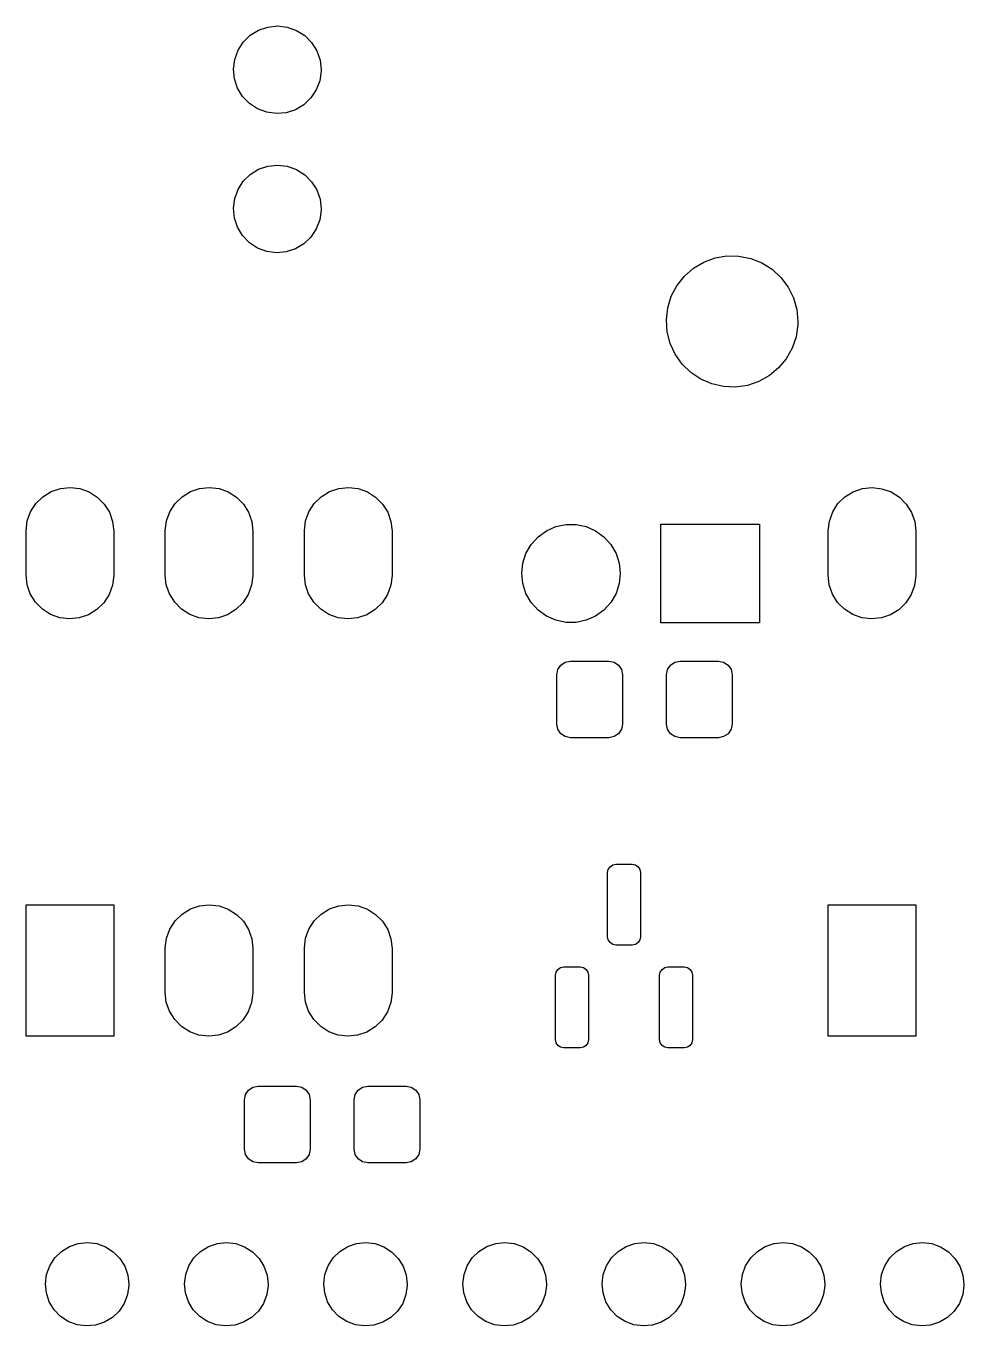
# Model space of a CAD drawing. Extents: x 10 to 287, y -200 to -10.
# Drawn here: x 102.41 to 119.53, y -94.74 to -71 of the extents above; entities that cross this region are included whole.
import ezdxf

# ---------------------------------------------------------------- set-up
doc = ezdxf.new("R2010")
doc.units = 0
doc.layers.add('BLACK', color=7, linetype='CONTINUOUS')

msp = doc.modelspace()

# ---------------------------------------------------------------- linework, layer by layer
at = {"layer": 'BLACK', "linetype": 'CONTINUOUS'}
for p, q in [((106.38, -71.2994), (106.507, -71.1746)), ((106.507, -71.1746), (106.659, -71.0811)), ((106.659, -71.0811), (106.828, -71.0237)), ((106.828, -71.0237), (107.006, -71.005)), ((107.006, -71.005), (107.183, -71.0261)), ((107.183, -71.0261), (107.351, -71.086)), ((107.351, -71.086), (107.501, -71.1815)), ((107.501, -71.1815), (107.627, -71.3081)), ((106.283, -71.4493), (106.38, -71.2994)), ((107.627, -71.3081), (107.721, -71.4593)), ((106.2, -71.7938), (106.222, -71.6169)), ((106.222, -71.6169), (106.283, -71.4493)), ((107.721, -71.4593), (107.78, -71.6278)), ((107.78, -71.6278), (107.8, -71.805)), ((106.217, -71.9713), (106.2, -71.7938)), ((107.8, -71.8273), (107.775, -72.004)), ((107.8, -71.805), (107.8, -71.8273)), ((106.274, -72.1406), (106.217, -71.9713)), ((106.366, -72.2931), (106.274, -72.1406)), ((107.775, -72.004), (107.712, -72.1707)), ((106.49, -72.4214), (106.366, -72.2931)), ((107.613, -72.3192), (107.484, -72.4422)), ((107.712, -72.1707), (107.613, -72.3192)), ((106.639, -72.5191), (106.49, -72.4214)), ((106.806, -72.5812), (106.639, -72.5191)), ((106.983, -72.6048), (106.806, -72.5812)), ((107.161, -72.5887), (106.983, -72.6048)), ((107.33, -72.5335), (107.161, -72.5887)), ((107.484, -72.4422), (107.33, -72.5335)), ((106.659, -73.6211), (106.828, -73.5637)), ((106.828, -73.5637), (107.006, -73.545)), ((107.006, -73.545), (107.183, -73.5661)), ((107.183, -73.5661), (107.351, -73.626)), ((106.38, -73.8394), (106.507, -73.7146)), ((106.507, -73.7146), (106.659, -73.6211)), ((107.351, -73.626), (107.501, -73.7215)), ((107.501, -73.7215), (107.627, -73.8481)), ((106.222, -74.1569), (106.283, -73.9893)), ((106.283, -73.9893), (106.38, -73.8394)), ((107.627, -73.8481), (107.721, -73.9993)), ((107.721, -73.9993), (107.78, -74.1678)), ((106.2, -74.3338), (106.222, -74.1569)), ((107.78, -74.1678), (107.8, -74.345)), ((106.217, -74.5113), (106.2, -74.3338)), ((106.274, -74.6806), (106.217, -74.5113)), ((107.8, -74.3673), (107.775, -74.544)), ((107.8, -74.345), (107.8, -74.3673)), ((106.366, -74.8331), (106.274, -74.6806)), ((107.712, -74.7107), (107.613, -74.8592)), ((107.775, -74.544), (107.712, -74.7107)), ((106.49, -74.9614), (106.366, -74.8331)), ((106.639, -75.0591), (106.49, -74.9614)), ((107.484, -74.9822), (107.33, -75.0735)), ((107.613, -74.8592), (107.484, -74.9822)), ((106.806, -75.1212), (106.639, -75.0591)), ((106.983, -75.1448), (106.806, -75.1212)), ((107.161, -75.1287), (106.983, -75.1448)), ((107.33, -75.0735), (107.161, -75.1287)), ((114.783, -75.3169), (114.989, -75.2409)), ((114.989, -75.2409), (115.206, -75.2037)), ((115.206, -75.2037), (115.425, -75.2066)), ((115.425, -75.2066), (115.641, -75.2494)), ((114.43, -75.574), (114.595, -75.4292)), ((114.595, -75.4292), (114.783, -75.3169)), ((115.641, -75.2494), (115.845, -75.3308)), ((115.845, -75.3308), (116.031, -75.448)), ((116.031, -75.448), (116.192, -75.597)), ((114.294, -75.7464), (114.43, -75.574)), ((116.192, -75.597), (116.323, -75.773)), ((114.126, -76.1505), (114.191, -75.9408)), ((114.191, -75.9408), (114.294, -75.7464)), ((116.323, -75.773), (116.42, -75.97)), ((114.1, -76.3686), (114.126, -76.1505)), ((116.42, -75.97), (116.48, -76.1813)), ((116.48, -76.1813), (116.5, -76.4)), ((114.115, -76.5877), (114.1, -76.3686)), ((116.5, -76.4), (116.498, -76.4628)), ((114.169, -76.8006), (114.115, -76.5877)), ((116.498, -76.4628), (116.467, -76.6801)), ((114.261, -77), (114.169, -76.8006)), ((116.396, -76.8881), (116.289, -77.0797)), ((116.467, -76.6801), (116.396, -76.8881)), ((114.388, -77.1793), (114.261, -77)), ((116.289, -77.0797), (116.149, -77.2485)), ((114.545, -77.3326), (114.388, -77.1793)), ((114.727, -77.4546), (114.545, -77.3326)), ((116.149, -77.2485), (115.98, -77.389)), ((114.929, -77.5413), (114.727, -77.4546)), ((115.143, -77.5897), (114.929, -77.5413)), ((115.363, -77.5984), (115.143, -77.5897)), ((115.58, -77.5668), (115.363, -77.5984)), ((115.788, -77.4963), (115.58, -77.5668)), ((115.98, -77.389), (115.788, -77.4963)), ((102.721, -79.5994), (102.873, -79.5059)), ((102.873, -79.5059), (103.042, -79.4485)), ((103.042, -79.4485), (103.219, -79.4298)), ((103.219, -79.4298), (103.397, -79.4509)), ((103.397, -79.4509), (103.565, -79.5108)), ((103.565, -79.5108), (103.715, -79.6063)), ((105.261, -79.5994), (105.413, -79.5059)), ((105.413, -79.5059), (105.582, -79.4485)), ((105.582, -79.4485), (105.759, -79.4298)), ((105.759, -79.4298), (105.937, -79.4509)), ((105.937, -79.4509), (106.105, -79.5108)), ((106.105, -79.5108), (106.255, -79.6063)), ((107.801, -79.5994), (107.953, -79.5059)), ((107.953, -79.5059), (108.122, -79.4485)), ((108.122, -79.4485), (108.299, -79.4298)), ((108.299, -79.4298), (108.477, -79.4509)), ((108.477, -79.4509), (108.645, -79.5108)), ((108.645, -79.5108), (108.795, -79.6063)), ((117.36, -79.6015), (117.512, -79.5081)), ((117.512, -79.5081), (117.681, -79.4506)), ((117.681, -79.4506), (117.858, -79.4319)), ((117.858, -79.4319), (118.035, -79.4531)), ((118.035, -79.4531), (118.203, -79.5129)), ((118.203, -79.5129), (118.354, -79.6085)), ((102.497, -79.8741), (102.594, -79.7242)), ((102.594, -79.7242), (102.721, -79.5994)), ((103.715, -79.6063), (103.841, -79.7329)), ((103.841, -79.7329), (103.935, -79.8841)), ((105.037, -79.8741), (105.134, -79.7242)), ((105.134, -79.7242), (105.261, -79.5994)), ((106.255, -79.6063), (106.381, -79.7329)), ((106.381, -79.7329), (106.475, -79.8841)), ((107.577, -79.8741), (107.674, -79.7242)), ((107.674, -79.7242), (107.801, -79.5994)), ((108.795, -79.6063), (108.921, -79.7329)), ((108.921, -79.7329), (109.015, -79.8841)), ((117.136, -79.8762), (117.232, -79.7263)), ((117.232, -79.7263), (117.36, -79.6015)), ((118.354, -79.6085), (118.479, -79.735)), ((118.479, -79.735), (118.574, -79.8863)), ((102.436, -80.0417), (102.497, -79.8741)), ((103.935, -79.8841), (103.994, -80.0526)), ((104.976, -80.0417), (105.037, -79.8741)), ((106.475, -79.8841), (106.534, -80.0526)), ((107.516, -80.0417), (107.577, -79.8741)), ((109.015, -79.8841), (109.074, -80.0526)), ((117.075, -80.0438), (117.136, -79.8762)), ((118.574, -79.8863), (118.632, -80.0547)), ((102.414, -80.2186), (102.436, -80.0417)), ((102.414, -80.2298), (102.414, -80.2186)), ((102.414, -81.0298), (102.414, -80.2298)), ((103.994, -80.0526), (104.014, -80.2298)), ((104.014, -80.2298), (104.014, -81.0298)), ((104.954, -80.2186), (104.976, -80.0417)), ((104.954, -80.2298), (104.954, -80.2186)), ((104.954, -81.0298), (104.954, -80.2298)), ((106.534, -80.0526), (106.554, -80.2298)), ((106.554, -80.2298), (106.554, -81.0298)), ((107.494, -80.2186), (107.516, -80.0417)), ((107.494, -80.2298), (107.494, -80.2186)), ((107.494, -81.0298), (107.494, -80.2298)), ((109.074, -80.0526), (109.094, -80.2298)), ((109.094, -80.2298), (109.094, -81.0298)), ((111.758, -80.3312), (111.91, -80.2206)), ((111.91, -80.2206), (112.082, -80.144)), ((112.082, -80.144), (112.266, -80.1049)), ((112.266, -80.1049), (112.454, -80.1049)), ((112.454, -80.1049), (112.638, -80.144)), ((112.638, -80.144), (112.81, -80.2206)), ((112.81, -80.2206), (112.962, -80.3312)), ((114, -81.9), (114, -80.1)), ((114, -80.1), (115.8, -80.1)), ((115.8, -80.1), (115.8, -81.9)), ((117.052, -80.2208), (117.075, -80.0438)), ((117.052, -80.2319), (117.052, -80.2208)), ((118.632, -80.0547), (118.652, -80.2319)), ((111.632, -80.471), (111.758, -80.3312)), ((112.962, -80.3312), (113.088, -80.471)), ((117.052, -81.0319), (117.052, -80.2319)), ((118.652, -80.2319), (118.652, -81.0319)), ((111.48, -80.8129), (111.538, -80.6339)), ((111.538, -80.6339), (111.632, -80.471)), ((113.088, -80.471), (113.182, -80.6339)), ((113.182, -80.6339), (113.24, -80.8129)), ((111.46, -81), (111.48, -80.8129)), ((113.24, -80.8129), (113.26, -81)), ((102.434, -81.207), (102.414, -81.0298)), ((104.014, -81.041), (103.991, -81.2179)), ((104.014, -81.0298), (104.014, -81.041)), ((104.974, -81.207), (104.954, -81.0298)), ((106.554, -81.041), (106.531, -81.2179)), ((106.554, -81.0298), (106.554, -81.041)), ((107.514, -81.207), (107.494, -81.0298)), ((109.094, -81.041), (109.071, -81.2179)), ((109.094, -81.0298), (109.094, -81.041)), ((111.48, -81.1871), (111.46, -81)), ((113.26, -81), (113.24, -81.1871)), ((117.072, -81.2092), (117.052, -81.0319)), ((118.652, -81.0431), (118.63, -81.22)), ((118.652, -81.0319), (118.652, -81.0431)), ((102.492, -81.3755), (102.434, -81.207)), ((102.587, -81.5267), (102.492, -81.3755)), ((103.93, -81.3855), (103.834, -81.5354)), ((103.991, -81.2179), (103.93, -81.3855)), ((105.032, -81.3755), (104.974, -81.207)), ((105.127, -81.5267), (105.032, -81.3755)), ((106.47, -81.3855), (106.374, -81.5354)), ((106.531, -81.2179), (106.47, -81.3855)), ((107.572, -81.3755), (107.514, -81.207)), ((107.667, -81.5267), (107.572, -81.3755)), ((109.01, -81.3855), (108.914, -81.5354)), ((109.071, -81.2179), (109.01, -81.3855)), ((111.538, -81.3661), (111.48, -81.1871)), ((111.632, -81.529), (111.538, -81.3661)), ((113.182, -81.3661), (113.088, -81.529)), ((113.24, -81.1871), (113.182, -81.3661)), ((117.131, -81.3776), (117.072, -81.2092)), ((117.225, -81.5288), (117.131, -81.3776)), ((118.569, -81.3876), (118.472, -81.5375)), ((118.63, -81.22), (118.569, -81.3876)), ((102.713, -81.6533), (102.587, -81.5267)), ((102.863, -81.7488), (102.713, -81.6533)), ((103.834, -81.5354), (103.706, -81.6602)), ((105.253, -81.6533), (105.127, -81.5267)), ((105.403, -81.7488), (105.253, -81.6533)), ((106.374, -81.5354), (106.246, -81.6602)), ((107.793, -81.6533), (107.667, -81.5267)), ((107.943, -81.7488), (107.793, -81.6533)), ((108.914, -81.5354), (108.786, -81.6602)), ((111.758, -81.6688), (111.632, -81.529)), ((113.088, -81.529), (112.962, -81.6688)), ((117.351, -81.6554), (117.225, -81.5288)), ((118.472, -81.5375), (118.345, -81.6623)), ((103.031, -81.8087), (102.863, -81.7488)), ((103.208, -81.8298), (103.031, -81.8087)), ((103.386, -81.8111), (103.208, -81.8298)), ((103.554, -81.7537), (103.386, -81.8111)), ((103.706, -81.6602), (103.554, -81.7537)), ((105.571, -81.8087), (105.403, -81.7488)), ((105.748, -81.8298), (105.571, -81.8087)), ((105.926, -81.8111), (105.748, -81.8298)), ((106.094, -81.7537), (105.926, -81.8111)), ((106.246, -81.6602), (106.094, -81.7537)), ((108.111, -81.8087), (107.943, -81.7488)), ((108.288, -81.8298), (108.111, -81.8087)), ((108.466, -81.8111), (108.288, -81.8298)), ((108.634, -81.7537), (108.466, -81.8111)), ((108.786, -81.6602), (108.634, -81.7537)), ((111.91, -81.7794), (111.758, -81.6688)), ((112.082, -81.856), (111.91, -81.7794)), ((112.266, -81.8951), (112.082, -81.856)), ((112.638, -81.856), (112.454, -81.8951)), ((112.81, -81.7794), (112.638, -81.856)), ((112.962, -81.6688), (112.81, -81.7794)), ((117.502, -81.751), (117.351, -81.6554)), ((117.67, -81.8108), (117.502, -81.751)), ((117.847, -81.8319), (117.67, -81.8108)), ((118.024, -81.8133), (117.847, -81.8319)), ((118.193, -81.7558), (118.024, -81.8133)), ((118.345, -81.6623), (118.193, -81.7558)), ((112.454, -81.8951), (112.266, -81.8951)), ((115.8, -81.9), (114, -81.9)), ((112.254, -82.619), (112.35, -82.6)), ((112.35, -82.6), (113.05, -82.6)), ((113.05, -82.6), (113.146, -82.619)), ((114.254, -82.619), (114.35, -82.6)), ((114.35, -82.6), (115.05, -82.6)), ((115.05, -82.6), (115.146, -82.619)), ((112.1, -82.85), (112.119, -82.7543)), ((112.119, -82.7543), (112.173, -82.6732)), ((112.173, -82.6732), (112.254, -82.619)), ((113.146, -82.619), (113.227, -82.6732)), ((113.227, -82.6732), (113.281, -82.7543)), ((113.281, -82.7543), (113.3, -82.85)), ((114.1, -82.85), (114.119, -82.7543)), ((114.119, -82.7543), (114.173, -82.6732)), ((114.173, -82.6732), (114.254, -82.619)), ((115.146, -82.619), (115.227, -82.6732)), ((115.227, -82.6732), (115.281, -82.7543)), ((115.281, -82.7543), (115.3, -82.85)), ((112.1, -83.75), (112.1, -82.85)), ((113.3, -82.85), (113.3, -83.75)), ((114.1, -83.75), (114.1, -82.85)), ((115.3, -82.85), (115.3, -83.75)), ((112.119, -83.8457), (112.1, -83.75)), ((113.3, -83.75), (113.281, -83.8457)), ((114.119, -83.8457), (114.1, -83.75)), ((115.3, -83.75), (115.281, -83.8457)), ((112.173, -83.9268), (112.119, -83.8457)), ((112.254, -83.981), (112.173, -83.9268)), ((112.35, -84), (112.254, -83.981)), ((113.05, -84), (112.35, -84)), ((113.146, -83.981), (113.05, -84)), ((113.227, -83.9268), (113.146, -83.981)), ((113.281, -83.8457), (113.227, -83.9268)), ((114.173, -83.9268), (114.119, -83.8457)), ((114.254, -83.981), (114.173, -83.9268)), ((114.35, -84), (114.254, -83.981)), ((115.05, -84), (114.35, -84)), ((115.146, -83.981), (115.05, -84)), ((115.227, -83.9268), (115.146, -83.981)), ((115.281, -83.8457), (115.227, -83.9268)), ((113.04, -86.4039), (113.072, -86.3553)), ((113.072, -86.3553), (113.121, -86.3228)), ((113.121, -86.3228), (113.178, -86.3113)), ((113.178, -86.3113), (113.478, -86.3113)), ((113.478, -86.3113), (113.536, -86.3228)), ((113.536, -86.3228), (113.584, -86.3553)), ((113.584, -86.3553), (113.617, -86.4039)), ((113.028, -86.4613), (113.04, -86.4039)), ((113.028, -87.6363), (113.028, -86.4613)), ((113.617, -86.4039), (113.628, -86.4613)), ((113.628, -86.4613), (113.628, -87.6363)), ((102.414, -89.4498), (102.414, -87.0498)), ((102.414, -87.0498), (104.014, -87.0498)), ((104.014, -87.0498), (104.014, -89.4498)), ((105.413, -87.1259), (105.582, -87.0685)), ((105.582, -87.0685), (105.759, -87.0498)), ((105.759, -87.0498), (105.937, -87.0709)), ((105.937, -87.0709), (106.105, -87.1308)), ((107.953, -87.1259), (108.122, -87.0685)), ((108.122, -87.0685), (108.299, -87.0498)), ((108.299, -87.0498), (108.477, -87.0709)), ((108.477, -87.0709), (108.645, -87.1308)), ((117.052, -89.4519), (117.052, -87.0519)), ((117.052, -87.0519), (118.652, -87.0519)), ((118.652, -87.0519), (118.652, -89.4519)), ((105.037, -87.4941), (105.134, -87.3442)), ((105.134, -87.3442), (105.261, -87.2194)), ((105.261, -87.2194), (105.413, -87.1259)), ((106.105, -87.1308), (106.255, -87.2263)), ((106.255, -87.2263), (106.381, -87.3529)), ((107.577, -87.4941), (107.674, -87.3442)), ((107.674, -87.3442), (107.801, -87.2194)), ((107.801, -87.2194), (107.953, -87.1259)), ((108.645, -87.1308), (108.795, -87.2263)), ((108.795, -87.2263), (108.921, -87.3529)), ((104.976, -87.6617), (105.037, -87.4941)), ((106.381, -87.3529), (106.475, -87.5041)), ((106.475, -87.5041), (106.534, -87.6726)), ((107.516, -87.6617), (107.577, -87.4941)), ((108.921, -87.3529), (109.015, -87.5041)), ((109.015, -87.5041), (109.074, -87.6726)), ((104.954, -87.8386), (104.976, -87.6617)), ((106.534, -87.6726), (106.554, -87.8498)), ((107.494, -87.8386), (107.516, -87.6617)), ((109.074, -87.6726), (109.094, -87.8498)), ((113.04, -87.6937), (113.028, -87.6363)), ((113.072, -87.7424), (113.04, -87.6937)), ((113.121, -87.7749), (113.072, -87.7424)), ((113.178, -87.7863), (113.121, -87.7749)), ((113.478, -87.7863), (113.178, -87.7863)), ((113.536, -87.7749), (113.478, -87.7863)), ((113.584, -87.7424), (113.536, -87.7749)), ((113.617, -87.6937), (113.584, -87.7424)), ((113.628, -87.6363), (113.617, -87.6937)), ((104.954, -87.8498), (104.954, -87.8386)), ((104.954, -88.6498), (104.954, -87.8498)), ((106.554, -87.8498), (106.554, -88.6498)), ((107.494, -87.8498), (107.494, -87.8386)), ((107.494, -88.6498), (107.494, -87.8498)), ((109.094, -87.8498), (109.094, -88.6498)), ((112.078, -88.3363), (112.09, -88.2789)), ((112.09, -88.2789), (112.122, -88.2303)), ((112.122, -88.2303), (112.171, -88.1978)), ((112.171, -88.1978), (112.228, -88.1863)), ((112.228, -88.1863), (112.528, -88.1863)), ((112.528, -88.1863), (112.586, -88.1978)), ((112.586, -88.1978), (112.634, -88.2303)), ((112.634, -88.2303), (112.667, -88.2789)), ((112.667, -88.2789), (112.678, -88.3363)), ((113.978, -88.3363), (113.99, -88.2789)), ((113.99, -88.2789), (114.022, -88.2303)), ((114.022, -88.2303), (114.071, -88.1978)), ((114.071, -88.1978), (114.128, -88.1863)), ((114.128, -88.1863), (114.428, -88.1863)), ((114.428, -88.1863), (114.486, -88.1978)), ((114.486, -88.1978), (114.534, -88.2303)), ((114.534, -88.2303), (114.567, -88.2789)), ((114.567, -88.2789), (114.578, -88.3363)), ((112.078, -89.5113), (112.078, -88.3363)), ((112.678, -88.3363), (112.678, -89.5113)), ((113.978, -89.5113), (113.978, -88.3363)), ((114.578, -88.3363), (114.578, -89.5113)), ((104.974, -88.827), (104.954, -88.6498)), ((106.554, -88.661), (106.531, -88.8379)), ((106.554, -88.6498), (106.554, -88.661)), ((107.514, -88.827), (107.494, -88.6498)), ((109.094, -88.661), (109.071, -88.8379)), ((109.094, -88.6498), (109.094, -88.661)), ((105.032, -88.9955), (104.974, -88.827)), ((105.127, -89.1467), (105.032, -88.9955)), ((106.47, -89.0055), (106.374, -89.1554)), ((106.531, -88.8379), (106.47, -89.0055)), ((107.572, -88.9955), (107.514, -88.827)), ((107.667, -89.1467), (107.572, -88.9955)), ((109.01, -89.0055), (108.914, -89.1554)), ((109.071, -88.8379), (109.01, -89.0055)), ((105.253, -89.2733), (105.127, -89.1467)), ((106.374, -89.1554), (106.246, -89.2802)), ((107.793, -89.2733), (107.667, -89.1467)), ((108.914, -89.1554), (108.786, -89.2802)), ((104.014, -89.4498), (102.414, -89.4498)), ((105.403, -89.3688), (105.253, -89.2733)), ((105.571, -89.4287), (105.403, -89.3688)), ((105.748, -89.4498), (105.571, -89.4287)), ((105.926, -89.4311), (105.748, -89.4498)), ((106.094, -89.3737), (105.926, -89.4311)), ((106.246, -89.2802), (106.094, -89.3737)), ((107.943, -89.3688), (107.793, -89.2733)), ((108.111, -89.4287), (107.943, -89.3688)), ((108.288, -89.4498), (108.111, -89.4287)), ((108.466, -89.4311), (108.288, -89.4498)), ((108.634, -89.3737), (108.466, -89.4311)), ((108.786, -89.2802), (108.634, -89.3737)), ((118.652, -89.4519), (117.052, -89.4519)), ((112.09, -89.5687), (112.078, -89.5113)), ((112.122, -89.6174), (112.09, -89.5687)), ((112.171, -89.6499), (112.122, -89.6174)), ((112.228, -89.6613), (112.171, -89.6499)), ((112.528, -89.6613), (112.228, -89.6613)), ((112.586, -89.6499), (112.528, -89.6613)), ((112.634, -89.6174), (112.586, -89.6499)), ((112.667, -89.5687), (112.634, -89.6174)), ((112.678, -89.5113), (112.667, -89.5687)), ((113.99, -89.5687), (113.978, -89.5113)), ((114.022, -89.6174), (113.99, -89.5687)), ((114.071, -89.6499), (114.022, -89.6174)), ((114.128, -89.6613), (114.071, -89.6499)), ((114.428, -89.6613), (114.128, -89.6613)), ((114.486, -89.6499), (114.428, -89.6613)), ((114.534, -89.6174), (114.486, -89.6499)), ((114.567, -89.5687), (114.534, -89.6174)), ((114.578, -89.5113), (114.567, -89.5687)), ((106.419, -90.5164), (106.473, -90.4353)), ((106.473, -90.4353), (106.554, -90.3811)), ((106.554, -90.3811), (106.65, -90.3621)), ((106.65, -90.3621), (107.35, -90.3621)), ((107.35, -90.3621), (107.446, -90.3811)), ((107.446, -90.3811), (107.527, -90.4353)), ((107.527, -90.4353), (107.581, -90.5164)), ((108.419, -90.5164), (108.473, -90.4353)), ((108.473, -90.4353), (108.554, -90.3811)), ((108.554, -90.3811), (108.65, -90.3621)), ((108.65, -90.3621), (109.35, -90.3621)), ((109.35, -90.3621), (109.446, -90.3811)), ((109.446, -90.3811), (109.527, -90.4353)), ((109.527, -90.4353), (109.581, -90.5164)), ((106.4, -90.6121), (106.419, -90.5164)), ((106.4, -91.5121), (106.4, -90.6121)), ((107.581, -90.5164), (107.6, -90.6121)), ((107.6, -90.6121), (107.6, -91.5121)), ((108.4, -90.6121), (108.419, -90.5164)), ((108.4, -91.5121), (108.4, -90.6121)), ((109.581, -90.5164), (109.6, -90.6121)), ((109.6, -90.6121), (109.6, -91.5121)), ((106.419, -91.6077), (106.4, -91.5121)), ((106.473, -91.6888), (106.419, -91.6077)), ((107.581, -91.6077), (107.527, -91.6888)), ((107.6, -91.5121), (107.581, -91.6077)), ((108.419, -91.6077), (108.4, -91.5121)), ((108.473, -91.6888), (108.419, -91.6077)), ((109.581, -91.6077), (109.527, -91.6888)), ((109.6, -91.5121), (109.581, -91.6077)), ((106.554, -91.743), (106.473, -91.6888)), ((106.65, -91.7621), (106.554, -91.743)), ((107.35, -91.7621), (106.65, -91.7621)), ((107.446, -91.743), (107.35, -91.7621)), ((107.527, -91.6888), (107.446, -91.743)), ((108.554, -91.743), (108.473, -91.6888)), ((108.65, -91.7621), (108.554, -91.743)), ((109.35, -91.7621), (108.65, -91.7621)), ((109.446, -91.743), (109.35, -91.7621)), ((109.527, -91.6888), (109.446, -91.743)), ((103.206, -93.2905), (103.366, -93.2358)), ((103.366, -93.2358), (103.535, -93.218)), ((103.535, -93.218), (103.704, -93.2381)), ((103.704, -93.2381), (103.864, -93.2951)), ((105.746, -93.2905), (105.906, -93.2358)), ((105.906, -93.2358), (106.075, -93.218)), ((106.075, -93.218), (106.244, -93.2381)), ((106.244, -93.2381), (106.404, -93.2951)), ((108.286, -93.2905), (108.446, -93.2358)), ((108.446, -93.2358), (108.615, -93.218)), ((108.615, -93.218), (108.784, -93.2381)), ((108.784, -93.2381), (108.944, -93.2951)), ((110.826, -93.2905), (110.986, -93.2358)), ((110.986, -93.2358), (111.155, -93.218)), ((111.155, -93.218), (111.324, -93.2381)), ((111.324, -93.2381), (111.484, -93.2951)), ((113.366, -93.2905), (113.526, -93.2358)), ((113.526, -93.2358), (113.695, -93.218)), ((113.695, -93.218), (113.864, -93.2381)), ((113.864, -93.2381), (114.024, -93.2951)), ((115.906, -93.2905), (116.066, -93.2358)), ((116.066, -93.2358), (116.235, -93.218)), ((116.235, -93.218), (116.404, -93.2381)), ((116.404, -93.2381), (116.564, -93.2951)), ((118.446, -93.2905), (118.606, -93.2358)), ((118.606, -93.2358), (118.775, -93.218)), ((118.775, -93.218), (118.944, -93.2381)), ((118.944, -93.2381), (119.104, -93.2951)), ((102.847, -93.6412), (102.939, -93.4984)), ((102.939, -93.4984), (103.061, -93.3795)), ((103.061, -93.3795), (103.206, -93.2905)), ((103.864, -93.2951), (104.007, -93.3861)), ((104.007, -93.3861), (104.127, -93.5067)), ((104.127, -93.5067), (104.217, -93.6508)), ((105.387, -93.6412), (105.479, -93.4984)), ((105.479, -93.4984), (105.601, -93.3795)), ((105.601, -93.3795), (105.746, -93.2905)), ((106.404, -93.2951), (106.547, -93.3861)), ((106.547, -93.3861), (106.667, -93.5067)), ((106.667, -93.5067), (106.757, -93.6508)), ((107.927, -93.6412), (108.019, -93.4984)), ((108.019, -93.4984), (108.141, -93.3795)), ((108.141, -93.3795), (108.286, -93.2905)), ((108.944, -93.2951), (109.087, -93.3861)), ((109.087, -93.3861), (109.207, -93.5067)), ((109.207, -93.5067), (109.297, -93.6508)), ((110.467, -93.6412), (110.559, -93.4984)), ((110.559, -93.4984), (110.681, -93.3795)), ((110.681, -93.3795), (110.826, -93.2905)), ((111.484, -93.2951), (111.627, -93.3861)), ((111.627, -93.3861), (111.747, -93.5067)), ((111.747, -93.5067), (111.837, -93.6508)), ((113.007, -93.6412), (113.099, -93.4984)), ((113.099, -93.4984), (113.221, -93.3795)), ((113.221, -93.3795), (113.366, -93.2905)), ((114.024, -93.2951), (114.167, -93.3861)), ((114.167, -93.3861), (114.287, -93.5067)), ((114.287, -93.5067), (114.377, -93.6508)), ((115.547, -93.6412), (115.639, -93.4984)), ((115.639, -93.4984), (115.761, -93.3795)), ((115.761, -93.3795), (115.906, -93.2905)), ((116.564, -93.2951), (116.707, -93.3861)), ((116.707, -93.3861), (116.827, -93.5067)), ((116.827, -93.5067), (116.917, -93.6508)), ((118.087, -93.6412), (118.179, -93.4984)), ((118.179, -93.4984), (118.301, -93.3795)), ((118.301, -93.3795), (118.446, -93.2905)), ((119.104, -93.2951), (119.247, -93.3861)), ((119.247, -93.3861), (119.367, -93.5067)), ((119.367, -93.5067), (119.457, -93.6508)), ((102.789, -93.8008), (102.847, -93.6412)), ((104.217, -93.6508), (104.273, -93.8112)), ((105.329, -93.8008), (105.387, -93.6412)), ((106.757, -93.6508), (106.813, -93.8112)), ((107.869, -93.8008), (107.927, -93.6412)), ((109.297, -93.6508), (109.353, -93.8112)), ((110.409, -93.8008), (110.467, -93.6412)), ((111.837, -93.6508), (111.893, -93.8112)), ((112.949, -93.8008), (113.007, -93.6412)), ((114.377, -93.6508), (114.433, -93.8112)), ((115.489, -93.8008), (115.547, -93.6412)), ((116.917, -93.6508), (116.973, -93.8112)), ((118.029, -93.8008), (118.087, -93.6412)), ((119.457, -93.6508), (119.513, -93.8112)), ((102.768, -93.9694), (102.789, -93.8008)), ((102.785, -94.1384), (102.768, -93.9694)), ((104.273, -93.8112), (104.292, -93.98)), ((104.292, -93.98), (104.292, -94.0013)), ((105.308, -93.9694), (105.329, -93.8008)), ((105.325, -94.1384), (105.308, -93.9694)), ((106.813, -93.8112), (106.832, -93.98)), ((106.832, -93.98), (106.832, -94.0013)), ((107.848, -93.9694), (107.869, -93.8008)), ((107.865, -94.1384), (107.848, -93.9694)), ((109.353, -93.8112), (109.372, -93.98)), ((109.372, -93.98), (109.372, -94.0013)), ((110.388, -93.9694), (110.409, -93.8008)), ((110.405, -94.1384), (110.388, -93.9694)), ((111.893, -93.8112), (111.912, -93.98)), ((111.912, -93.98), (111.912, -94.0013)), ((112.928, -93.9694), (112.949, -93.8008)), ((112.945, -94.1384), (112.928, -93.9694)), ((114.433, -93.8112), (114.452, -93.98)), ((114.452, -93.98), (114.452, -94.0013)), ((115.468, -93.9694), (115.489, -93.8008)), ((115.485, -94.1384), (115.468, -93.9694)), ((116.973, -93.8112), (116.992, -93.98)), ((116.992, -93.98), (116.992, -94.0013)), ((118.008, -93.9694), (118.029, -93.8008)), ((118.025, -94.1384), (118.008, -93.9694)), ((119.513, -93.8112), (119.532, -93.98)), ((119.532, -93.98), (119.532, -94.0013)), ((102.838, -94.2996), (102.785, -94.1384)), ((104.268, -94.1695), (104.208, -94.3283)), ((104.292, -94.0013), (104.268, -94.1695)), ((105.378, -94.2996), (105.325, -94.1384)), ((106.808, -94.1695), (106.748, -94.3283)), ((106.832, -94.0013), (106.808, -94.1695)), ((107.918, -94.2996), (107.865, -94.1384)), ((109.348, -94.1695), (109.288, -94.3283)), ((109.372, -94.0013), (109.348, -94.1695)), ((110.458, -94.2996), (110.405, -94.1384)), ((111.888, -94.1695), (111.828, -94.3283)), ((111.912, -94.0013), (111.888, -94.1695)), ((112.998, -94.2996), (112.945, -94.1384)), ((114.428, -94.1695), (114.368, -94.3283)), ((114.452, -94.0013), (114.428, -94.1695)), ((115.538, -94.2996), (115.485, -94.1384)), ((116.968, -94.1695), (116.908, -94.3283)), ((116.992, -94.0013), (116.968, -94.1695)), ((118.078, -94.2996), (118.025, -94.1384)), ((119.508, -94.1695), (119.448, -94.3283)), ((119.532, -94.0013), (119.508, -94.1695)), ((102.926, -94.4449), (102.838, -94.2996)), ((103.044, -94.5671), (102.926, -94.4449)), ((104.114, -94.4698), (103.991, -94.587)), ((104.208, -94.3283), (104.114, -94.4698)), ((105.466, -94.4449), (105.378, -94.2996)), ((105.584, -94.5671), (105.466, -94.4449)), ((106.654, -94.4698), (106.531, -94.587)), ((106.748, -94.3283), (106.654, -94.4698)), ((108.006, -94.4449), (107.918, -94.2996)), ((108.124, -94.5671), (108.006, -94.4449)), ((109.194, -94.4698), (109.071, -94.587)), ((109.288, -94.3283), (109.194, -94.4698)), ((110.546, -94.4449), (110.458, -94.2996)), ((110.664, -94.5671), (110.546, -94.4449)), ((111.734, -94.4698), (111.611, -94.587)), ((111.828, -94.3283), (111.734, -94.4698)), ((113.086, -94.4449), (112.998, -94.2996)), ((113.204, -94.5671), (113.086, -94.4449)), ((114.274, -94.4698), (114.151, -94.587)), ((114.368, -94.3283), (114.274, -94.4698)), ((115.626, -94.4449), (115.538, -94.2996)), ((115.744, -94.5671), (115.626, -94.4449)), ((116.814, -94.4698), (116.691, -94.587)), ((116.908, -94.3283), (116.814, -94.4698)), ((118.166, -94.4449), (118.078, -94.2996)), ((118.284, -94.5671), (118.166, -94.4449)), ((119.354, -94.4698), (119.231, -94.587)), ((119.448, -94.3283), (119.354, -94.4698)), ((103.186, -94.6602), (103.044, -94.5671)), ((103.346, -94.7194), (103.186, -94.6602)), ((103.845, -94.6739), (103.683, -94.7264)), ((103.991, -94.587), (103.845, -94.6739)), ((105.726, -94.6602), (105.584, -94.5671)), ((105.886, -94.7194), (105.726, -94.6602)), ((106.385, -94.6739), (106.223, -94.7264)), ((106.531, -94.587), (106.385, -94.6739)), ((108.266, -94.6602), (108.124, -94.5671)), ((108.426, -94.7194), (108.266, -94.6602)), ((108.925, -94.6739), (108.763, -94.7264)), ((109.071, -94.587), (108.925, -94.6739)), ((110.806, -94.6602), (110.664, -94.5671)), ((110.966, -94.7194), (110.806, -94.6602)), ((111.465, -94.6739), (111.303, -94.7264)), ((111.611, -94.587), (111.465, -94.6739)), ((113.346, -94.6602), (113.204, -94.5671)), ((113.506, -94.7194), (113.346, -94.6602)), ((114.005, -94.6739), (113.843, -94.7264)), ((114.151, -94.587), (114.005, -94.6739)), ((115.886, -94.6602), (115.744, -94.5671)), ((116.046, -94.7194), (115.886, -94.6602)), ((116.545, -94.6739), (116.383, -94.7264)), ((116.691, -94.587), (116.545, -94.6739)), ((118.426, -94.6602), (118.284, -94.5671)), ((118.586, -94.7194), (118.426, -94.6602)), ((119.085, -94.6739), (118.923, -94.7264)), ((119.231, -94.587), (119.085, -94.6739)), ((103.514, -94.7418), (103.346, -94.7194)), ((103.683, -94.7264), (103.514, -94.7418)), ((106.054, -94.7418), (105.886, -94.7194)), ((106.223, -94.7264), (106.054, -94.7418)), ((108.594, -94.7418), (108.426, -94.7194)), ((108.763, -94.7264), (108.594, -94.7418)), ((111.134, -94.7418), (110.966, -94.7194)), ((111.303, -94.7264), (111.134, -94.7418)), ((113.674, -94.7418), (113.506, -94.7194)), ((113.843, -94.7264), (113.674, -94.7418)), ((116.214, -94.7418), (116.046, -94.7194)), ((116.383, -94.7264), (116.214, -94.7418)), ((118.754, -94.7418), (118.586, -94.7194)), ((118.923, -94.7264), (118.754, -94.7418))]:
    msp.add_line(p, q, dxfattribs=at)

doc.saveas('drawing.dxf')
